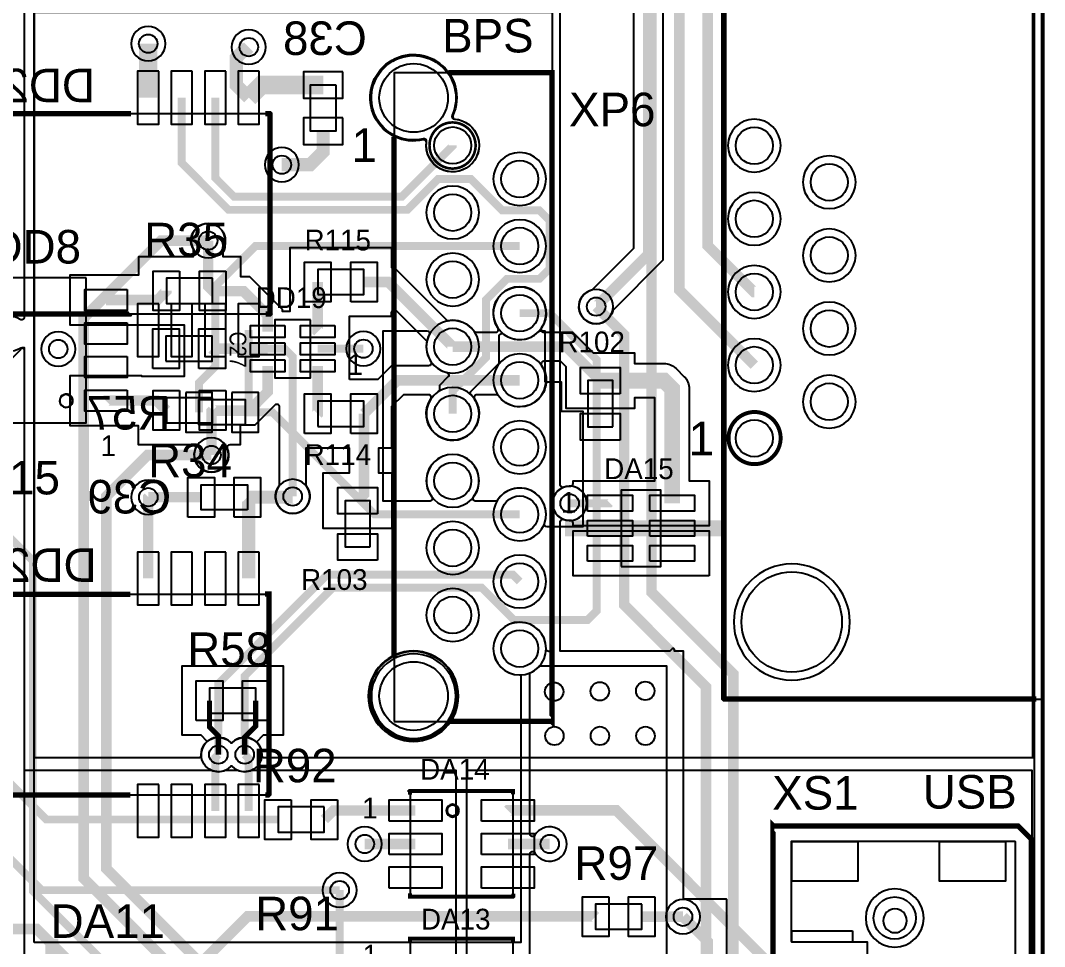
# Model space of a CAD drawing. Extents: x 0 to 112, y -6 to 118.
# Drawn here: x 73.48 to 112.28, y 58.42 to 93.48 of the extents above; entities that cross this region are included whole.
import ezdxf

# ---------------------------------------------------------------- set-up
doc = ezdxf.new("R2010")
doc.units = 0
for name, color, linetype in [('BOARD_GEOMETRY_OUTLINE', 1, 'CONTINUOUS'), ('ETCH_BOTTOM', 5, 'CONTINUOUS'), ('ETCH_GND', 3, 'CONTINUOUS'), ('ETCH_PWR', 4, 'CONTINUOUS'), ('ETCH_TOP', 2, 'CONTINUOUS'), ('MANUFACTURING_NO_PROBE_BOTTOM', 6, 'CONTINUOUS'), ('MANUFACTURING_NO_PROBE_TOP', 7, 'CONTINUOUS'), ('PACKAGE_GEOMETR_ASSEMBLY_BOTTO', 8, 'CONTINUOUS'), ('PACKAGE_GEOMETRY_ASSEMBLY_TOP', 9, 'CONTINUOUS'), ('PIN_BOTTOM', 17, 'CONTINUOUS'), ('PIN_GND', 15, 'CONTINUOUS'), ('PIN_PWR', 16, 'CONTINUOUS'), ('PIN_TOP', 14, 'CONTINUOUS'), ('REF_DES_SILKSCREEN_BOTTOM', 18, 'CONTINUOUS'), ('REF_DES_SILKSCREEN_TOP', 19, 'CONTINUOUS'), ('VIA_CLASS_BOTTOM', 29, 'CONTINUOUS'), ('VIA_CLASS_GND', 27, 'CONTINUOUS'), ('VIA_CLASS_PWR', 28, 'CONTINUOUS'), ('VIA_CLASS_TOP', 26, 'CONTINUOUS')]:
    doc.layers.add(name, color=color, linetype=linetype)

msp = doc.modelspace()

# ---------------------------------------------------------------- linework, layer by layer
at = {"layer": 'BOARD_GEOMETRY_OUTLINE', "const_width": 0.15}
msp.add_lwpolyline([(112.2, 118.2), (0, 118.2), (0, 0), (112.2, 0)], close=True, dxfattribs=at)
at = {"layer": 'BOARD_GEOMETRY_OUTLINE'}
msp.add_lwpolyline([(112.2, 118.2), (112.2, 0)], dxfattribs=at)
msp.add_lwpolyline([(106.6094, 59.8484, 1), (106.6094, 58.9484, 1)], format="xyb", close=True, dxfattribs=at)
at = {"layer": 'ETCH_BOTTOM'}
for points, const_width in [([(94.9058, 109.0787), (97.5993, 109.0787), (99.516, 107.162), (99.516, 84.9536), (101.2646, 83.205), (101.28, 83.205)], 0.4), ([(101.28, 80.435), (98.4415, 83.2735), (98.4415, 107.0293), (97.0421, 108.4287), (94.9058, 108.4287)], 0.4), ([(102.3031, 34.56), (105.5211, 37.778), (105.5211, 42.4931), (100.4814, 47.5328), (100.4814, 68.74), (97.3858, 71.8356), (97.3858, 96.745), (95.5864, 98.5444), (86.6327, 98.5444)], 0.4), ([(78.3162, 90.5616), (78.3162, 92.6061)], 0.7), ([(82.1262, 90.5616), (81.6562, 91.0316), (81.6562, 92.0688), (81.9625, 92.3751), (82.0262, 92.3751), (82.1262, 92.4751)], 0.5), ([(82.1262, 90.5616), (82.607, 91.0424), (84.9455, 91.0424)], 0.7), ([(79.5862, 90.5616), (79.5862, 88.0886), (81.3607, 86.3141), (88.1332, 86.3141), (89.3034, 87.4843), (90.5345, 87.4843), (91.7226, 86.2962), (93.134, 86.2962), (93.5269, 85.9033), (93.5269, 84.09), (93.1383, 83.7014), (91.9057, 83.7014), (91.1151, 82.9108), (91.1151, 80.7224), (89.852, 79.4593), (89.852, 78.5923)], 0.3), ([(80.8562, 90.5616), (80.8562, 87.5258), (81.5679, 86.8141), (87.926, 86.8141), (89.096, 87.9841), (89.096, 87.9843), (89.852, 88.7403), (89.852, 88.7523)], 0.3), ([(83.3787, 88.0226), (84.4517, 88.0226), (84.9455, 88.5164), (84.9455, 89.2924)], 0.5), ([(86.4796, 31.486), (86.4796, 35.0875), (88.5995, 37.2074), (88.5995, 37.2105), (89.0095, 37.6205), (89.0126, 37.6205), (90.2609, 38.8688), (90.2609, 44.5122), (83.1949, 51.5782), (83.1949, 53.6654), (77.8598, 59.0005), (77.8598, 59.0183), (75.8726, 61.0055), (75.8726, 82.2224), (78.8016, 85.1514), (80.5874, 85.1514)], 0.4), ([(80.8562, 81.7616), (80.8562, 83.4216), (82.3769, 84.9423), (92.392, 84.9423)], 0.3), ([(95.2856, 82.6512), (96.3496, 81.5872), (96.3496, 71.3537), (99.4469, 68.2564), (99.4469, 45.51), (94.4838, 40.5469), (94.4838, 36.63)], 0.4), ([(81.972, 65.6897), (81.972, 68.6672), (85.3091, 72.0043), (90.9541, 72.0043), (92.1691, 70.7893), (94.9643, 70.7893), (95.3034, 71.1284), (95.3034, 80.6431), (94.4695, 81.477), (94.4559, 81.477), (93.5306, 82.4023), (92.392, 82.4023)], 0.3), ([(80.8562, 81.7616), (80.8562, 80.3815), (80.2387, 79.764), (80.2387, 78.6523)], 0.3), ([(82.1262, 81.7616), (82.1262, 78.7898), (81.9887, 78.6523)], 0.3), ([(92.392, 74.7823), (86.8899, 74.7823), (83.0199, 78.6523), (81.9887, 78.6523)], 0.3), ([(80.6053, 53.8619), (80.6053, 53.862), (73.9438, 60.5235), (73.9438, 73.0316), (72.5387, 74.4367), (72.5387, 74.4368), (69.9134, 77.0621), (67.2446, 77.0621)], 0.3), ([(82.0972, 31.7402), (82.0972, 34.7192), (82.4972, 35.1192), (85.2238, 35.1192), (85.6017, 34.7413), (85.6017, 30.2811), (86.0238, 29.859), (87.7938, 29.859), (88.6599, 30.7251), (88.6599, 36.0088), (91.1181, 38.467), (91.1181, 44.9049), (84.0552, 51.9678), (84.0552, 54.0307), (82.2327, 55.8532), (82.2327, 55.8622), (76.7333, 61.3616), (76.7333, 75.4697), (78.2958, 77.0322), (80.7124, 77.0322)], 0.4), ([(83.7906, 75.4611), (83.7307, 75.4611), (83.7031, 75.4335), (82.073, 75.4335)], 0.5), ([(82.1256, 72.3579), (82.1256, 75.3809), (82.073, 75.4335)], 0.5), ([(78.3156, 72.3579), (78.3156, 75.429), (78.3201, 75.4335)], 0.4), ([(80.323, 75.4335), (78.3201, 75.4335)], 0.4), ([(80.9739, 65.6897), (80.9739, 68.3767), (81.5718, 68.9746), (81.5722, 68.9746), (85.1019, 72.5043), (92.13, 72.5043), (92.392, 72.2423)], 0.3), ([(80.8556, 63.5579), (80.8556, 65.5714), (80.9739, 65.6897)], 0.3), ([(82.1256, 63.5579), (82.1256, 65.5361), (81.972, 65.6897)], 0.3), ([(85.5702, 60.5557), (85.5702, 52.3051)], 0.3), ([(73.1119, 49.6226), (73.3161, 49.8268), (73.3217, 49.8268), (75.2542, 51.7593), (75.2542, 57.9196), (74.0853, 59.0885), (65.7116, 59.0885)], 0.4)]:
    msp.add_lwpolyline(points, dxfattribs=dict(at, const_width=const_width))
for points in [[(93.4287, 74.3088, -0.519323), (93.3333, 74.4445, 0.901432), (91.5403, 75.3065), (91.5255, 75.2824), (90.7274, 75.2824, -0.621108), (90.6469, 75.4453, 2.021836), (89.0571, 75.4453, -0.621108), (88.9766, 75.2824), (87.2204, 75.2824), (87.2204, 79.0418), (87.2136, 79.0486), (87.2136, 81.7379), (88.8727, 81.7379, -0.561448), (88.9628, 81.5901, 0.488296), (89.6247, 80.1584, -0.58843), (89.6734, 79.9879), (89.3519, 79.6664), (89.3519, 79.4588), (89.3278, 79.444, 2.903896), (90.5517, 79.3069, -0.417076), (90.551, 79.451), (91.6152, 80.5153), (91.6152, 81.5322, -0.623841), (91.7788, 81.6123, 0.388546), (93.1248, 81.7217), (93.1398, 81.7379), (93.3492, 81.7379), (93.3492, 79.8106), (93.3526, 79.8072), (93.9593, 79.8072), (93.9593, 78.6949), (94.7775, 78.6949), (94.7775, 74.3088)], [(92.392, 78.3224, 1), (92.392, 76.3222, 1)]]:
    msp.add_lwpolyline(points, format="xyb", close=True, dxfattribs=at)
at = {"layer": 'ETCH_GND'}
for points in [[(0.1868, 0.2057), (0.1868, 117.9754), (73.6195, 117.9754), (73.6195, 82.2524, -0.595218), (73.4628, 82.1674, 0.681138), (72.4772, 81.4656), (72.4841, 81.4377), (68.0672, 77.0208, -0.653648), (67.8942, 77.0884, 2.282476), (67.2183, 76.4125, -0.653648), (67.2859, 76.2395), (46.4194, 55.373)], [(46.8336, 54.3728), (73.4617, 81.0009, 0.051372), (73.5264, 81.0804), (73.5414, 81.1033), (73.6195, 81.1033), (73.6195, 65.1043), (80.6909, 65.1043), (80.7011, 65.0996, 0.219963), (81.2467, 65.0996), (81.2569, 65.1043), (81.689, 65.1043), (81.6992, 65.0996, 0.219963), (82.2448, 65.0996), (82.255, 65.1043), (89.9691, 65.1043), (89.9691, 48.1353)]]:
    msp.add_lwpolyline(points, format="xyb", dxfattribs=at)
for points in [[(81.5089, 66.146), (81.4729, 66.131), (81.437, 66.146), (81.43, 66.1529, 0.677668), (80.3242, 65.6677, -0.423775), (80.2228, 65.5629), (74.3418, 65.5629), (74.2695, 65.563), (73.9937, 65.563), (73.9937, 117.973), (111.8259, 117.973), (111.8259, 65.563), (87.1192, 65.563), (87.1192, 65.5629), (82.7231, 65.5629, -0.423775), (82.6217, 65.6677, 0.677668), (81.5159, 66.1529)], [(82.1262, 93.1252, 1), (82.1262, 91.825, 1)], [(89.9446, 89.7481, -2.428004), (88.857, 88.8529, 0.513748), (88.7333, 88.9619, -4.253022), (89.8614, 89.8904, 0.513489), (89.9446, 89.7481)], [(92.392, 88.4824, 1), (92.392, 86.4822, 1)], [(104.12, 88.3601, 1), (104.12, 86.3599, 1)], [(89.852, 87.2124, 1), (89.852, 85.2122, 1)], [(101.28, 86.9751, 1), (101.28, 84.9749, 1)], [(80.5874, 85.8015, 1), (80.5874, 84.5013, 1)], [(92.392, 85.9424, 1), (92.392, 83.9422, 1)], [(104.12, 85.5901, 1), (104.12, 83.5899, 1)], [(89.852, 84.6724, 1), (89.852, 82.6722, 1)], [(101.28, 84.2051, 1), (101.28, 82.2049, 1)], [(92.392, 83.4024, 1), (92.392, 81.4022, 1)], [(95.2856, 83.3013, 1), (95.2856, 82.0011, 1)], [(104.12, 82.8201, 1), (104.12, 80.8199, 1)], [(89.852, 82.1324, 1), (89.852, 80.1322, 1)], [(101.28, 81.4351, 1), (101.28, 79.4349, 1)], [(92.392, 80.8624, 1), (92.392, 78.8622, 1)], [(104.12, 80.0501, 1), (104.12, 78.0499, 1)], [(89.852, 79.5924, 1), (89.852, 77.5922, 1)], [(101.28, 78.6651, 1), (101.28, 76.6649, 1)], [(92.392, 78.3224, 1), (92.392, 76.3222, 1)], [(80.7124, 77.6823, 1), (80.7124, 76.3821, 1)], [(83.7906, 76.1112, 1), (83.7906, 74.811, 1)], [(92.392, 75.7824, 1), (92.392, 73.7822, 1)], [(94.2834, 75.853, 1), (94.2834, 74.5528, 1)], [(89.852, 74.5124, 1), (89.852, 72.5122, 1)], [(92.392, 73.2424, 1), (92.392, 71.2422, 1)], [(102.7, 72.9101, 1), (102.7, 68.5099, 1)], [(89.852, 71.9724, 1), (89.852, 69.9722, 1)], [(92.392, 70.7024, 1), (92.392, 68.7022, 1)], [(88.3647, 69.5887, 1), (88.3647, 66.2575, 1)], [(85.5702, 61.2058, 1), (85.5702, 59.9056, 1)], [(98.577, 60.1983, 1), (98.577, 58.8981, 1)]]:
    msp.add_lwpolyline(points, format="xyb", close=True, dxfattribs=at)
msp.add_lwpolyline([(90.3868, 48.1365), (90.3868, 65.1043), (111.7972, 65.1043), (111.7972, 48.1365)], close=True, dxfattribs=at)
at = {"layer": 'ETCH_PWR'}
for points in [[(0.1869, 21.8435), (0.1869, 117.9762), (41.9201, 117.9762), (41.9201, 117.9758), (73.6199, 117.9758), (73.6199, 105.6335, -0.738455), (73.4347, 105.5765, 3.245531), (73.4347, 104.8447, -0.738455), (73.6199, 104.7877), (73.6199, 82.2521, -0.595681), (73.4631, 82.1672, 1.845552), (73.4631, 81.078, -0.595681), (73.6199, 80.9931), (73.6199, 57.0036, -0.494234)], [(100.2402, 51.6301), (100.2402, 60.2068), (100.2319, 60.2102), (98.5933, 60.2102), (98.5933, 69.6022), (98.258, 69.6022), (98.258, 69.6546, 0.668179), (98.1713, 69.6905), (98.083, 69.6022), (93.9202, 69.6022), (93.9202, 74.4985, -0.522699), (94.0569, 74.5935, 1.438515), (94.0569, 75.8123, -0.522699), (93.9202, 75.9073), (93.9202, 93.9167), (93.9162, 93.9207), (93.9162, 94.2037), (93.9099, 94.2063), (92.8086, 94.2063), (92.8083, 94.206), (73.9913, 94.206), (73.9913, 117.9718), (111.8807, 117.9718), (111.8807, 13.6405)]]:
    msp.add_lwpolyline(points, format="xyb", dxfattribs=at)
for points in [[(73.9941, 58.5701), (73.9941, 93.8007), (93.6201, 93.8007), (93.6201, 69.593), (93.4935, 69.593, -0.416237), (93.3921, 69.6951, 2.41319), (92.3842, 68.7022), (92.4345, 68.7018), (92.4345, 58.5701)], [(78.3162, 93.2562, 1), (78.3162, 91.956, 1)], [(89.917, 89.7503, -2.545883), (88.8615, 88.8906, 0.527356), (88.7378, 89.0033, -4.346093), (89.8316, 89.8942, 0.527051), (89.917, 89.7503)], [(101.28, 89.7451, 1), (101.28, 87.7449, 1)], [(83.3787, 88.6727, 1), (83.3787, 87.3725, 1)], [(92.392, 88.4824, 1), (92.392, 86.4822, 1)], [(104.12, 88.3601, 1), (104.12, 86.3599, 1)], [(101.28, 86.9751, 1), (101.28, 84.9749, 1)], [(80.5874, 85.8015, 1), (80.5874, 84.5013, 1)], [(92.392, 85.9424, 1), (92.392, 83.9422, 1)], [(104.12, 85.5901, 1), (104.12, 83.5899, 1)], [(89.852, 84.6724, 1), (89.852, 82.6722, 1)], [(101.28, 84.2051, 1), (101.28, 82.2049, 1)], [(92.392, 83.4024, 1), (92.392, 81.4022, 1)], [(95.2856, 83.3013, 1), (95.2856, 82.0011, 1)], [(104.12, 82.8201, 1), (104.12, 80.8199, 1)], [(89.852, 82.1324, 1), (89.852, 80.1322, 1)], [(74.9082, 81.6939, 1), (74.9082, 80.3937, 1)], [(86.47, 81.7058, 1), (86.47, 80.4056, 1)], [(101.28, 81.4351, 1), (101.28, 79.4349, 1)], [(92.392, 80.8624, 1), (92.392, 78.8622, 1)], [(104.12, 80.0501, 1), (104.12, 78.0499, 1)], [(89.852, 79.5924, 1), (89.852, 77.5922, 1)], [(101.28, 78.6651, 1), (101.28, 76.6649, 1)], [(92.392, 78.3224, 1), (92.392, 76.3222, 1)], [(80.7124, 77.6823, 1), (80.7124, 76.3821, 1)], [(89.852, 77.0524, 1), (89.852, 75.0522, 1)], [(78.3201, 76.0836, 1), (78.3201, 74.7834, 1)], [(92.392, 75.7824, 1), (92.392, 73.7822, 1)], [(89.852, 74.5124, 1), (89.852, 72.5122, 1)], [(92.392, 73.2424, 1), (92.392, 71.2422, 1)], [(102.7, 72.9101, 1), (102.7, 68.5099, 1)], [(89.852, 71.9724, 1), (89.852, 69.9722, 1)], [(88.3634, 69.6113, 1), (88.3634, 66.1895, 1)], [(92.9688, 61.9731, 3.675248), (92.9688, 62.6319, -0.764144), (92.78, 62.6833), (92.78, 68.78), (92.8095, 68.7935, 0.100698), (93.1314, 69.0289), (93.1465, 69.0455), (97.527, 69.0455), (97.5282, 69.0444), (97.9579, 69.0444), (97.9579, 43.9519), (92.78, 43.9519), (92.78, 61.9217, -0.764144), (92.9688, 61.9731)], [(81.4368, 65.2333, -2.438562), (81.4368, 66.1461, 0.418711), (81.5091, 66.1461, -2.438562), (81.5091, 65.2333, 0.418711), (81.4368, 65.2333)], [(86.5209, 62.9526, 1), (86.5209, 61.6524, 1)], [(85.5702, 61.2058, 1), (85.5702, 59.9056, 1)], [(106.5993, 60.5999, 1), (106.5993, 58.3997, 1)]]:
    msp.add_lwpolyline(points, format="xyb", close=True, dxfattribs=at)
for points, const_width in [([(98.577, 59.5482), (99.5202, 58.605), (99.5202, 53.2324), (98.576, 52.2882)], 0.4), ([(74.6668, 58.7208), (74.6668, 35.1484), (74.156, 34.6376), (64.9178, 34.6376), (64.7373, 34.4571), (64.7373, 28.6088), (65.1533, 28.1928), (75.3024, 28.1928)], 0.5)]:
    msp.add_lwpolyline(points, dxfattribs=dict(at, const_width=const_width))
at = {"layer": 'ETCH_TOP'}
for points in [[(74.0021, 65.5691), (74.0021, 117.9859), (111.8711, 117.9859), (111.8711, 65.5691), (82.7233, 65.5691, -0.421742), (82.6219, 65.6731, 0.193677), (82.4522, 66.1279), (82.4196, 66.1637), (82.6862, 66.4303), (83.4387, 66.4303), (83.4387, 69.0305), (79.5885, 69.0305), (79.5885, 66.4303), (80.3058, 66.4303), (80.5238, 66.2123), (80.5238, 66.1593), (80.5093, 66.1445, 0.202793), (80.324, 65.6731, -0.421742), (80.2226, 65.5691)], [(95.9163, 82.4936, -1.766921), (95.1283, 83.282), (95.1419, 83.2854), (96.718, 84.8615), (96.718, 96.6572), (95.3972, 97.978), (83.6014, 97.978), (83.2245, 97.6011), (83.2408, 97.5685, -1.689719), (82.1019, 97.6127), (82.1091, 97.6247), (82.1091, 97.8138, -0.198912), (82.2702, 98.2028), (83.1456, 99.0782), (95.853, 99.0782), (97.8182, 97.113), (97.8182, 84.4057), (95.9197, 82.5073)], [(82.1262, 93.1252, 1), (82.1262, 91.825, 1)], [(89.916, 89.7503, -2.532339), (88.8604, 88.8824, 0.524512), (88.7367, 88.9943, -4.2884), (89.8301, 89.8933, 0.524267), (89.916, 89.7503)], [(92.392, 88.4824, 1), (92.392, 86.4822, 1)], [(104.12, 88.3601, 1), (104.12, 86.3599, 1)], [(89.852, 87.2124, 1), (89.852, 85.2122, 1)], [(101.28, 86.9751, 1), (101.28, 84.9749, 1)], [(87.5492, 74.2522), (84.949, 74.2522), (84.949, 76.3524), (85.9391, 76.3524), (85.9391, 77.2917), (84.2907, 77.2917), (84.2907, 75.8768), (84.3016, 75.863, -2.05873), (83.2796, 75.863), (83.2905, 75.8768), (83.2905, 78.8482, 0.668179), (83.1174, 78.9199), (82.3591, 78.1616), (81.8048, 78.1616), (81.8048, 77.4189), (81.4076, 77.4189, 0.533477), (81.3138, 77.279, -1.491305), (80.111, 77.279, 0.533477), (80.0172, 77.4189), (77.9546, 77.4189), (77.9546, 78.1404), (75.3639, 78.1404), (75.3639, 80.0406), (78.0641, 80.0406), (78.0641, 80.0191), (79.6884, 80.0191), (79.6884, 81.9484), (77.9575, 81.9484), (77.9575, 81.9504), (75.3639, 81.9504), (75.3639, 83.8506), (77.9575, 83.8506), (77.9575, 84.5486), (80.0373, 84.5486), (80.0373, 84.8047), (80.0301, 84.8168, -1.766788), (81.1447, 84.8168), (81.1375, 84.8047), (81.1375, 84.5486), (81.8077, 84.5486), (81.8077, 83.787), (82.152, 83.787), (83.3907, 82.5483), (83.3907, 82.4808), (83.6891, 82.4808), (83.6891, 84.8856), (87.5393, 84.8856), (87.5393, 84.1356), (87.6313, 84.1356), (89.6539, 82.1129), (89.6799, 82.1175, -0.291646), (90.6725, 81.7041), (90.6876, 81.6824), (91.4805, 81.6824, 0.60172), (91.5644, 81.8407, -1.887093), (93.2196, 81.8407, 0.60172), (93.3035, 81.6824), (94.3894, 81.6824), (95.1733, 80.8985), (96.7455, 80.8985), (96.7455, 80.4985), (97.8547, 80.4985, -0.198912), (98.3144, 80.3081), (98.6254, 79.9971, -0.198912), (98.8158, 79.5374), (98.8158, 76.056), (99.5658, 76.056), (99.5658, 74.3558), (94.4156, 74.3558), (94.4156, 74.452, 0.426403), (94.31, 74.5533, -1.041786), (94.31, 75.8525, 0.426403), (94.4156, 75.9538), (94.4156, 76.056), (97.5156, 76.056), (97.5156, 79.1983), (96.7455, 79.1983), (96.7455, 78.7983), (94.1453, 78.7983), (94.1453, 80.3705), (93.9336, 80.5822), (93.3035, 80.5822, 0.60172), (93.2196, 80.4239, -0.999848), (91.5717, 79.2902), (91.5566, 79.3122), (90.7635, 79.3122, 0.60172), (90.6796, 79.1539, -1.887093), (89.0244, 79.1539, 0.60172), (88.9405, 79.3122), (87.9876, 79.3122), (87.5393, 78.8639), (87.5393, 77.2917), (87.0393, 77.2917), (87.0393, 76.3524), (87.5492, 76.3524)], [(92.392, 85.9424, 1), (92.392, 83.9422, 1)], [(104.12, 85.5901, 1), (104.12, 83.5899, 1)], [(89.852, 84.6724, 1), (89.852, 82.6722, 1)], [(101.28, 84.2051, 1), (101.28, 82.2049, 1)], [(104.12, 82.8201, 1), (104.12, 80.8199, 1)], [(85.9407, 79.8919), (85.9407, 82.2854), (87.5393, 82.2854), (87.5393, 82.4268, -0.668179), (87.7124, 82.4985), (88.8729, 81.338), (88.8682, 81.3119, 0.196674), (89.0244, 80.5707, -0.60172), (88.9405, 80.4124), (87.5318, 80.4124), (87.0113, 79.8919)], [(85.9407, 79.8919), (85.9407, 82.2854), (87.5393, 82.2854), (87.5393, 82.4268, -0.668179), (87.7124, 82.4985), (88.8729, 81.338), (88.8682, 81.3119, 0.196674), (89.0244, 80.5707, -0.60172), (88.9405, 80.4124), (87.5318, 80.4124), (87.0113, 79.8919)], [(85.9407, 79.8919), (85.9407, 82.2854), (87.5393, 82.2854), (87.5393, 82.4268, -0.668179), (87.7124, 82.4985), (88.8729, 81.338), (88.8682, 81.3119, 0.196674), (89.0244, 80.5707, -0.60172), (88.9405, 80.4124), (87.5318, 80.4124), (87.0113, 79.8919)], [(85.9407, 79.8919), (85.9407, 82.2854), (87.5393, 82.2854), (87.5393, 82.4268, -0.668179), (87.7124, 82.4985), (88.8729, 81.338), (88.8682, 81.3119, 0.196674), (89.0244, 80.5707, -0.60172), (88.9405, 80.4124), (87.5318, 80.4124), (87.0113, 79.8919)], [(85.9407, 79.8919), (85.9407, 82.2854), (87.5393, 82.2854), (87.5393, 82.4268, -0.668179), (87.7124, 82.4985), (88.8729, 81.338), (88.8682, 81.3119, 0.196674), (89.0244, 80.5707, -0.60172), (88.9405, 80.4124), (87.5318, 80.4124), (87.0113, 79.8919)], [(85.9407, 79.8919), (85.9407, 82.2854), (87.5393, 82.2854), (87.5393, 82.4268, -0.668179), (87.7124, 82.4985), (88.8729, 81.338), (88.8682, 81.3119, 0.196674), (89.0244, 80.5707, -0.60172), (88.9405, 80.4124), (87.5318, 80.4124), (87.0113, 79.8919)], [(85.9407, 79.8919), (85.9407, 82.2854), (87.5393, 82.2854), (87.5393, 82.4268, -0.668179), (87.7124, 82.4985), (88.8729, 81.338), (88.8682, 81.3119, 0.196674), (89.0244, 80.5707, -0.60172), (88.9405, 80.4124), (87.5318, 80.4124), (87.0113, 79.8919)], [(85.9407, 79.8919), (85.9407, 82.2854), (87.5393, 82.2854), (87.5393, 82.4268, -0.668179), (87.7124, 82.4985), (88.8729, 81.338), (88.8682, 81.3119, 0.196674), (89.0244, 80.5707, -0.60172), (88.9405, 80.4124), (87.5318, 80.4124), (87.0113, 79.8919)], [(101.28, 81.4351, 1), (101.28, 79.4349, 1)], [(104.12, 80.0501, 1), (104.12, 78.0499, 1)], [(101.28, 78.6651, 1), (101.28, 76.6649, 1)], [(92.392, 78.3224, 1), (92.392, 76.3222, 1)], [(92.392, 75.7824, 1), (92.392, 73.7822, 1)], [(89.852, 74.5124, 1), (89.852, 72.5122, 1)], [(92.392, 73.2424, 1), (92.392, 71.2422, 1)], [(102.7, 72.9101, 1), (102.7, 68.5099, 1)], [(89.852, 71.9724, 1), (89.852, 69.9722, 1)], [(92.392, 70.7024, 1), (92.392, 68.7022, 1)], [(88.372, 69.5024, 1), (88.372, 66.3022, 1)]]:
    msp.add_lwpolyline(points, format="xyb", close=True, dxfattribs=at)
for points, const_width in [([(95.2856, 82.6512), (95.2857, 82.6512), (97.2681, 84.6336), (97.2681, 96.8851), (95.6251, 98.5281), (83.3735, 98.5281), (82.6592, 97.8138), (82.6592, 97.278)], 0.4), ([(80.5874, 85.1514), (80.5874, 83.4187), (80.7576, 83.2485)], 0.4), ([(76.714, 82.9005), (78.6669, 82.9005), (79.0076, 83.2412), (79.0076, 83.2485)], 0.4), ([(80.7576, 83.2485), (80.7692, 83.2369), (81.9241, 83.2369), (82.8406, 82.3204), (82.8406, 81.7057)], 0.4), ([(84.7392, 83.5855), (84.7392, 81.7071), (84.7406, 81.7057)], 0.4), ([(89.852, 81.1323), (89.852, 81.1369), (87.4034, 83.5855), (86.4892, 83.5855)], 0.4), ([(82.8406, 81.0557), (80.7396, 81.0557), (80.7385, 81.0568)], 0.4), ([(83.7906, 75.4611), (83.7906, 80.755), (83.4899, 81.0557), (82.8406, 81.0557)], 0.3), ([(84.7406, 81.0557), (86.47, 81.0557)], 0.3), ([(89.852, 81.1323), (94.1615, 81.1323), (95.4454, 79.8484)], 0.4), ([(80.7547, 78.719), (80.762, 78.7117), (82.1312, 78.7117), (82.8406, 79.4211), (82.8406, 80.4057)], 0.4), ([(84.7406, 80.4057), (84.7406, 78.5932), (84.7392, 78.5918)], 0.4), ([(92.392, 79.8623), (87.7597, 79.8623), (86.4892, 78.5918)], 0.4), ([(98.1657, 75.2059), (98.1657, 79.5374), (97.8547, 79.8484), (95.4454, 79.8484)], 0.6), ([(76.714, 79.0905), (76.7197, 79.0962), (78.6275, 79.0962), (79.0047, 78.719)], 0.4), ([(80.7124, 77.0322), (80.7124, 78.6767), (80.7547, 78.719)], 0.4), ([(86.4892, 78.5918), (86.4892, 75.5424), (86.2491, 75.3023)], 0.4), ([(94.2834, 75.2029), (95.8127, 75.2029), (95.8157, 75.2059)], 0.3), ([(94.111, 74.2559), (95.8157, 74.2559)], 0.6), ([(98.1657, 74.2559), (95.8157, 74.2559)], 0.6), ([(100.1057, 74.2559), (98.1657, 74.2559)], 0.6), ([(65.0915, 73.4593), (66.4334, 73.4593), (72.5605, 67.3322), (72.5605, 65.1231), (74.4538, 63.2298), (83.2385, 63.2298)], 0.3), ([(85.5702, 60.5557), (74.2756, 60.5557), (63.6181, 71.2132), (57.9366, 71.2132)], 0.3), ([(80.6386, 67.7304), (80.6386, 66.734), (80.9739, 66.3987), (80.9739, 65.6897)], 0.2), ([(82.3886, 67.7304), (82.3886, 66.7692), (81.972, 66.3526), (81.972, 65.6897)], 0.2), ([(88.4423, 63.5725), (85.3312, 63.5725), (84.9885, 63.2298)], 0.4), ([(103.8493, 57.1998), (102.427, 57.1998), (96.0448, 63.582), (91.9518, 63.582), (91.9423, 63.5725)], 0.4), ([(88.4423, 62.3025), (86.5209, 62.3025)], 0.4), ([(91.9423, 62.3025), (93.5293, 62.3025)], 0.4), ([(95.2649, 59.5482), (95.2524, 59.5607), (82.076, 59.5607), (80.0638, 57.5485), (78.6238, 57.5485)], 0.4), ([(97.0149, 59.5482), (98.577, 59.5482)], 0.4)]:
    msp.add_lwpolyline(points, dxfattribs=dict(at, const_width=const_width))
for points in [[(99.5658, 72.4558), (94.4156, 72.4558), (94.4156, 74.156), (99.5658, 74.156)], [(105.5678, 53.5114), (105.5715, 53.5151), (105.5715, 58.5836), (102.7175, 58.5836), (102.6879, 58.6132), (102.6879, 62.4136), (111.1464, 62.4136), (111.1464, 62.3988), (111.1612, 62.3988), (111.1612, 52.0105), (102.6879, 52.0105), (102.6879, 53.5114)]]:
    msp.add_lwpolyline(points, close=True, dxfattribs=at)
at = {"layer": 'MANUFACTURING_NO_PROBE_BOTTOM', "const_width": 0.2}
for points in [[(70.0878, 89.9586), (77.6627, 89.9586)], [(82.7542, 89.9586), (82.915, 89.9586), (82.9328, 89.9408), (82.9328, 82.3838), (82.9149, 82.3659), (82.772, 82.3659)], [(70.0699, 82.3659), (77.6268, 82.3659), (77.6447, 82.3838)], [(70.0699, 71.7541), (77.6447, 71.7541)], [(82.7363, 71.7719), (82.8971, 71.7719), (82.8971, 64.197), (82.8615, 64.1614), (82.7542, 64.1614)], [(70.0342, 64.1613), (77.6448, 64.1613)]]:
    msp.add_lwpolyline(points, dxfattribs=at)
at = {"layer": 'MANUFACTURING_NO_PROBE_TOP'}
for points, const_width in [([(111.959, 98.6448), (100.1574, 98.6448), (100.1215, 98.6089), (100.1215, 67.8067), (100.1394, 67.7888), (111.9589, 67.7888)], 0.2), ([(89.668, 66.9483), (93.5984, 66.9483), (93.6162, 66.9305), (93.6162, 91.5129), (89.6859, 91.5129)], 0.2), ([(87.6314, 89.0832), (87.6314, 69.378)], 0.2), ([(88.2299, 64.1702), (88.2299, 64.2953), (88.221, 64.3042), (88.2299, 64.3131), (92.1424, 64.3131), (92.1424, 64.1881)], 0.15), ([(88.2299, 60.4364), (88.2299, 60.3113), (92.1424, 60.3113), (92.1513, 60.3202), (92.1513, 60.4275)], 0.15), ([(88.2388, 58.5963), (88.2388, 58.7214), (92.1423, 58.7214), (92.1423, 58.6053)], 0.15)]:
    msp.add_lwpolyline(points, dxfattribs=dict(at, const_width=const_width))
for points, const_width in [([(90.7199, 88.7505, 1), (88.9735, 88.7505, 1)], 0.1), ([(102.2769, 77.6729, 1), (100.3031, 77.6729, 1)], 0.15)]:
    msp.add_lwpolyline(points, format="xyb", close=True, dxfattribs=dict(at, const_width=const_width))
for points in [[(75.4434, 79.0763, 1), (74.9562, 79.0763, 1)], [(90.0937, 63.5664, 1), (89.6065, 63.5664, 1)]]:
    msp.add_lwpolyline(points, format="xyb", close=True, dxfattribs=at)
at = {"layer": 'MANUFACTURING_NO_PROBE_TOP', "const_width": 0.2}
msp.add_lwpolyline([(101.9839, 63.0022), (101.9839, 51.6652), (102.0197, 51.6294), (111.4224, 51.6294), (111.7806, 51.9876), (111.7806, 62.4828), (111.2791, 62.9843), (102.0018, 62.9843)], close=True, dxfattribs=at)
at = {"layer": 'PACKAGE_GEOMETR_ASSEMBLY_BOTTO'}
for points in [[(85.4205, 91.0424), (85.4205, 89.2924), (84.4705, 89.2924), (84.4705, 91.0424)], [(82.9212, 89.9616), (82.9212, 82.3616), (64.8212, 82.3616), (64.8212, 89.9616)], [(80.2387, 79.1273), (81.9887, 79.1273), (81.9887, 78.1773), (80.2387, 78.1773)], [(82.073, 74.9585), (80.323, 74.9585), (80.323, 75.9085), (82.073, 75.9085)], [(82.9206, 71.7579), (82.9206, 64.1579), (64.8206, 64.1579), (64.8206, 71.7579)]]:
    msp.add_lwpolyline(points, close=True, dxfattribs=at)
at = {"layer": 'PACKAGE_GEOMETRY_ASSEMBLY_TOP'}
for points in [[(100.182, 67.785), (112.182, 67.785), (112.182, 98.625), (100.182, 98.625)], [(87.6394, 66.9451), (93.6194, 66.9451), (93.6194, 91.5051), (87.6394, 91.5051)], [(84.7392, 83.1105), (86.4892, 83.1105), (86.4892, 84.0605), (84.7392, 84.0605)], [(75.964, 83.7455), (71.864, 83.7455), (71.864, 78.2455), (75.964, 78.2455)], [(80.7576, 83.7235), (79.0076, 83.7235), (79.0076, 82.7735), (80.7576, 82.7735)], [(84.4656, 82.1557), (83.1156, 82.1557), (83.1156, 79.9557), (84.4656, 79.9557)], [(78.9885, 80.5818), (80.7385, 80.5818), (80.7385, 81.5318), (78.9885, 81.5318)], [(95.9204, 78.0984), (95.9204, 79.8484), (94.9704, 79.8484), (94.9704, 78.0984)], [(80.7547, 79.194), (79.0047, 79.194), (79.0047, 78.244), (80.7547, 78.244)], [(84.7392, 78.1168), (86.4892, 78.1168), (86.4892, 79.0668), (84.7392, 79.0668)], [(96.2407, 72.8059), (97.7407, 72.8059), (97.7407, 75.7059), (96.2407, 75.7059)], [(86.7241, 73.5523), (86.7241, 75.3023), (85.7741, 75.3023), (85.7741, 73.5523)], [(80.6386, 67.2554), (82.3886, 67.2554), (82.3886, 68.2054), (80.6386, 68.2054)], [(88.2423, 60.3025), (92.1423, 60.3025), (92.1423, 64.3025), (88.2423, 64.3025)], [(84.9885, 63.7048), (83.2385, 63.7048), (83.2385, 62.7548), (84.9885, 62.7548)], [(111.7993, 51.9498), (111.7993, 62.4998), (111.2993, 62.9998), (101.9993, 62.9998), (101.9993, 51.6498), (111.4993, 51.6498)], [(97.0149, 60.0232), (95.2649, 60.0232), (95.2649, 59.0732), (97.0149, 59.0732)], [(88.2407, 54.7294), (92.1407, 54.7294), (92.1407, 58.7294), (88.2407, 58.7294)]]:
    msp.add_lwpolyline(points, close=True, dxfattribs=at)
for points in [[(75.214, 78.8405, 0.414214), (75.464, 79.0905, 0.414214), (75.214, 79.3405, 0.414214), (74.964, 79.0905, 0.414214), (75.214, 78.8405)], [(89.8423, 63.7725, 0.414214), (89.6423, 63.5725, 0.414214), (89.8423, 63.3725, 0.414214), (90.0423, 63.5725, 0.414214), (89.8423, 63.7725)]]:
    msp.add_lwpolyline(points, format="xyb", close=True, dxfattribs=at)
at = {"layer": 'PIN_BOTTOM'}
for points in [[(78.7162, 91.5616), (77.9162, 91.5616), (77.9162, 89.5616), (78.7162, 89.5616)], [(79.9862, 91.5616), (79.1862, 91.5616), (79.1862, 89.5616), (79.9862, 89.5616)], [(81.2562, 91.5616), (80.4562, 91.5616), (80.4562, 89.5616), (81.2562, 89.5616)], [(82.5262, 91.5616), (81.7262, 91.5616), (81.7262, 89.5616), (82.5262, 89.5616)], [(85.6955, 91.5424), (84.1955, 91.5424), (84.1955, 90.5424), (85.6955, 90.5424)], [(85.6955, 89.7924), (84.1955, 89.7924), (84.1955, 88.7924), (85.6955, 88.7924)], [(78.7162, 82.7616), (77.9162, 82.7616), (77.9162, 80.7616), (78.7162, 80.7616)], [(79.9862, 82.7616), (79.1862, 82.7616), (79.1862, 80.7616), (79.9862, 80.7616)], [(81.2562, 82.7616), (80.4562, 82.7616), (80.4562, 80.7616), (81.2562, 80.7616)], [(82.5262, 82.7616), (81.7262, 82.7616), (81.7262, 80.7616), (82.5262, 80.7616)], [(79.7387, 79.4023), (79.7387, 77.9023), (80.7387, 77.9023), (80.7387, 79.4023)], [(81.4887, 79.4023), (81.4887, 77.9023), (82.4887, 77.9023), (82.4887, 79.4023)], [(79.823, 74.6835), (79.823, 76.1835), (80.823, 76.1835), (80.823, 74.6835)], [(81.573, 74.6835), (81.573, 76.1835), (82.573, 76.1835), (82.573, 74.6835)], [(78.7156, 73.3579), (77.9156, 73.3579), (77.9156, 71.3579), (78.7156, 71.3579)], [(79.9856, 73.3579), (79.1856, 73.3579), (79.1856, 71.3579), (79.9856, 71.3579)], [(81.2556, 73.3579), (80.4556, 73.3579), (80.4556, 71.3579), (81.2556, 71.3579)], [(82.5256, 73.3579), (81.7256, 73.3579), (81.7256, 71.3579), (82.5256, 71.3579)], [(78.7156, 64.5579), (77.9156, 64.5579), (77.9156, 62.5579), (78.7156, 62.5579)], [(79.9856, 64.5579), (79.1856, 64.5579), (79.1856, 62.5579), (79.9856, 62.5579)], [(81.2556, 64.5579), (80.4556, 64.5579), (80.4556, 62.5579), (81.2556, 62.5579)], [(82.5256, 64.5579), (81.7256, 64.5579), (81.7256, 62.5579), (82.5256, 62.5579)]]:
    msp.add_lwpolyline(points, close=True, dxfattribs=at)
for centre, radius in [((88.372, 90.5523), 1.3), ((89.852, 88.7523), 0.7), ((101.28, 88.745), 0.7), ((92.392, 87.4823), 0.7), ((104.12, 87.36), 0.7), ((89.852, 86.2123), 0.7), ((101.28, 85.975), 0.7), ((92.392, 84.9423), 0.7), ((104.12, 84.59), 0.7), ((89.852, 83.6723), 0.7), ((101.28, 83.205), 0.7), ((92.392, 82.4023), 0.7), ((104.12, 81.82), 0.7), ((89.852, 81.1323), 0.7), ((101.28, 80.435), 0.7), ((92.392, 79.8623), 0.7), ((104.12, 79.05), 0.7), ((89.852, 78.5923), 0.7), ((92.392, 77.3223), 0.7), ((101.28, 77.665), 0.7), ((89.852, 76.0523), 0.7), ((92.392, 74.7823), 0.7), ((89.852, 73.5123), 0.7), ((92.392, 72.2423), 0.7), ((102.7, 70.71), 1.9), ((89.852, 70.9723), 0.7), ((92.392, 69.7023), 0.7), ((88.372, 67.9023), 1.3), ((106.5993, 59.4998), 0.8)]:
    msp.add_circle(centre, radius, dxfattribs=at)
at = {"layer": 'PIN_GND'}
for centre, radius in [((89.852, 88.7523), 0.7), ((101.28, 88.745), 0.7), ((92.392, 87.4823), 0.7), ((104.12, 87.36), 0.7), ((89.852, 86.2123), 0.7), ((101.28, 85.975), 0.7), ((92.392, 84.9423), 0.7), ((104.12, 84.59), 0.7), ((89.852, 83.6723), 0.7), ((101.28, 83.205), 0.7), ((92.392, 82.4023), 0.7), ((104.12, 81.82), 0.7), ((89.852, 81.1323), 0.7), ((101.28, 80.435), 0.7), ((92.392, 79.8623), 0.7), ((104.12, 79.05), 0.7), ((89.852, 78.5923), 0.7), ((92.392, 77.3223), 0.7), ((101.28, 77.665), 0.7), ((89.852, 76.0523), 0.7), ((92.392, 74.7823), 0.7), ((89.852, 73.5123), 0.7), ((92.392, 72.2423), 0.7), ((102.7, 70.71), 1.9), ((89.852, 70.9723), 0.7), ((92.392, 69.7023), 0.7), ((106.5993, 59.4998), 0.8)]:
    msp.add_circle(centre, radius, dxfattribs=at)
at = {"layer": 'PIN_PWR'}
for centre, radius in [((89.852, 88.7523), 0.7), ((101.28, 88.745), 0.7), ((92.392, 87.4823), 0.7), ((104.12, 87.36), 0.7), ((89.852, 86.2123), 0.7), ((101.28, 85.975), 0.7), ((92.392, 84.9423), 0.7), ((104.12, 84.59), 0.7), ((89.852, 83.6723), 0.7), ((101.28, 83.205), 0.7), ((92.392, 82.4023), 0.7), ((104.12, 81.82), 0.7), ((89.852, 81.1323), 0.7), ((101.28, 80.435), 0.7), ((92.392, 79.8623), 0.7), ((104.12, 79.05), 0.7), ((89.852, 78.5923), 0.7), ((92.392, 77.3223), 0.7), ((101.28, 77.665), 0.7), ((89.852, 76.0523), 0.7), ((92.392, 74.7823), 0.7), ((89.852, 73.5123), 0.7), ((92.392, 72.2423), 0.7), ((102.7, 70.71), 1.9), ((89.852, 70.9723), 0.7), ((92.392, 69.7023), 0.7), ((106.5993, 59.4998), 0.8)]:
    msp.add_circle(centre, radius, dxfattribs=at)
at = {"layer": 'PIN_TOP'}
for points in [[(84.2392, 82.8355), (84.2392, 84.3355), (85.2392, 84.3355), (85.2392, 82.8355)], [(85.9892, 82.8355), (85.9892, 84.3355), (86.9892, 84.3355), (86.9892, 82.8355)], [(79.5076, 83.9985), (79.5076, 82.4985), (78.5076, 82.4985), (78.5076, 83.9985)], [(81.2576, 83.9985), (81.2576, 82.4985), (80.2576, 82.4985), (80.2576, 83.9985)], [(77.514, 83.3005), (77.514, 82.5005), (75.914, 82.5005), (75.914, 83.3005)], [(77.514, 82.0305), (77.514, 81.2305), (75.914, 81.2305), (75.914, 82.0305)], [(83.4906, 81.9307), (83.4906, 81.4807), (82.1906, 81.4807), (82.1906, 81.9307)], [(85.3906, 81.9307), (85.3906, 81.4807), (84.0906, 81.4807), (84.0906, 81.9307)], [(78.4885, 80.3068), (78.4885, 81.8068), (79.4885, 81.8068), (79.4885, 80.3068)], [(80.2385, 80.3068), (80.2385, 81.8068), (81.2385, 81.8068), (81.2385, 80.3068)], [(83.4906, 81.2807), (83.4906, 80.8307), (82.1906, 80.8307), (82.1906, 81.2807)], [(85.3906, 81.2807), (85.3906, 80.8307), (84.0906, 80.8307), (84.0906, 81.2807)], [(77.514, 80.7605), (77.514, 79.9605), (75.914, 79.9605), (75.914, 80.7605)], [(83.4906, 80.6307), (83.4906, 80.1807), (82.1906, 80.1807), (82.1906, 80.6307)], [(85.3906, 80.6307), (85.3906, 80.1807), (84.0906, 80.1807), (84.0906, 80.6307)], [(96.1954, 79.3484), (94.6954, 79.3484), (94.6954, 80.3484), (96.1954, 80.3484)], [(77.514, 79.4905), (77.514, 78.6905), (75.914, 78.6905), (75.914, 79.4905)], [(79.5047, 79.469), (79.5047, 77.969), (78.5047, 77.969), (78.5047, 79.469)], [(81.2547, 79.469), (81.2547, 77.969), (80.2547, 77.969), (80.2547, 79.469)], [(84.2392, 77.8418), (84.2392, 79.3418), (85.2392, 79.3418), (85.2392, 77.8418)], [(85.9892, 77.8418), (85.9892, 79.3418), (86.9892, 79.3418), (86.9892, 77.8418)], [(96.1954, 77.5984), (94.6954, 77.5984), (94.6954, 78.5984), (96.1954, 78.5984)], [(86.9991, 74.8023), (85.4991, 74.8023), (85.4991, 75.8023), (86.9991, 75.8023)], [(94.9657, 74.9059), (94.9657, 75.5059), (96.6657, 75.5059), (96.6657, 74.9059)], [(97.3157, 74.9059), (97.3157, 75.5059), (99.0157, 75.5059), (99.0157, 74.9059)], [(94.9657, 73.9559), (94.9657, 74.5559), (96.6657, 74.5559), (96.6657, 73.9559)], [(97.3157, 73.9559), (97.3157, 74.5559), (99.0157, 74.5559), (99.0157, 73.9559)], [(86.9991, 73.0523), (85.4991, 73.0523), (85.4991, 74.0523), (86.9991, 74.0523)], [(94.9657, 73.0059), (94.9657, 73.6059), (96.6657, 73.6059), (96.6657, 73.0059)], [(97.3157, 73.0059), (97.3157, 73.6059), (99.0157, 73.6059), (99.0157, 73.0059)], [(80.1386, 66.9804), (80.1386, 68.4804), (81.1386, 68.4804), (81.1386, 66.9804)], [(81.8886, 66.9804), (81.8886, 68.4804), (82.8886, 68.4804), (82.8886, 66.9804)], [(83.7385, 63.9798), (83.7385, 62.4798), (82.7385, 62.4798), (82.7385, 63.9798)], [(85.4885, 63.9798), (85.4885, 62.4798), (84.4885, 62.4798), (84.4885, 63.9798)], [(87.4423, 63.1725), (87.4423, 63.9725), (89.4423, 63.9725), (89.4423, 63.1725)], [(90.9423, 63.1725), (90.9423, 63.9725), (92.9423, 63.9725), (92.9423, 63.1725)], [(87.4423, 61.9025), (87.4423, 62.7025), (89.4423, 62.7025), (89.4423, 61.9025)], [(90.9423, 61.9025), (90.9423, 62.7025), (92.9423, 62.7025), (92.9423, 61.9025)], [(105.1993, 62.3998), (105.1993, 60.8998), (102.6993, 60.8998), (102.6993, 62.3998)], [(110.7993, 62.3998), (110.7993, 60.8998), (108.2993, 60.8998), (108.2993, 62.3998)], [(87.4423, 60.6325), (87.4423, 61.4325), (89.4423, 61.4325), (89.4423, 60.6325)], [(90.9423, 60.6325), (90.9423, 61.4325), (92.9423, 61.4325), (92.9423, 60.6325)], [(95.7649, 60.2982), (95.7649, 58.7982), (94.7649, 58.7982), (94.7649, 60.2982)], [(97.5149, 60.2982), (97.5149, 58.7982), (96.5149, 58.7982), (96.5149, 60.2982)], [(104.9993, 59.0173), (104.9993, 58.5823), (102.6993, 58.5823), (102.6993, 59.0173)]]:
    msp.add_lwpolyline(points, close=True, dxfattribs=at)
for centre, radius in [((88.372, 90.5523), 1.3), ((89.852, 88.7523), 0.7), ((101.28, 88.745), 0.7), ((92.392, 87.4823), 0.7), ((104.12, 87.36), 0.7), ((89.852, 86.2123), 0.7), ((101.28, 85.975), 0.7), ((92.392, 84.9423), 0.7), ((104.12, 84.59), 0.7), ((89.852, 83.6723), 0.7), ((101.28, 83.205), 0.7), ((92.392, 82.4023), 0.7), ((104.12, 81.82), 0.7), ((89.852, 81.1323), 0.7), ((101.28, 80.435), 0.7), ((92.392, 79.8623), 0.7), ((104.12, 79.05), 0.7), ((89.852, 78.5923), 0.7), ((92.392, 77.3223), 0.7), ((101.28, 77.665), 0.7), ((89.852, 76.0523), 0.7), ((92.392, 74.7823), 0.7), ((89.852, 73.5123), 0.7), ((92.392, 72.2423), 0.7), ((102.7, 70.71), 1.9), ((89.852, 70.9723), 0.7), ((92.392, 69.7023), 0.7), ((88.372, 67.9023), 1.3), ((106.5993, 59.4998), 0.8)]:
    msp.add_circle(centre, radius, dxfattribs=at)
at = {"layer": 'VIA_CLASS_BOTTOM'}
for centre in [(78.3162, 92.6061), (82.1262, 92.4751), (83.3787, 88.0226), (80.5874, 85.1514), (95.2856, 82.6512), (74.9082, 81.0438), (86.47, 81.0557), (80.7124, 77.0322), (78.3201, 75.4335), (83.7906, 75.4611), (94.2834, 75.2029), (93.6957, 68.0691), (95.4261, 68.0838), (97.1484, 68.1025), (93.7066, 66.397), (95.4306, 66.3969), (97.1562, 66.397), (80.9739, 65.6897), (81.972, 65.6897), (86.5209, 62.3025), (93.5293, 62.3025), (85.5702, 60.5557), (98.577, 59.5482)]:
    msp.add_circle(centre, 0.35, dxfattribs=at)
at = {"layer": 'VIA_CLASS_GND'}
for centre in [(78.3162, 92.6061), (82.1262, 92.4751), (83.3787, 88.0226), (80.5874, 85.1514), (95.2856, 82.6512), (74.9082, 81.0438), (86.47, 81.0557), (80.7124, 77.0322), (78.3201, 75.4335), (83.7906, 75.4611), (94.2834, 75.2029), (93.6957, 68.0691), (95.4261, 68.0838), (97.1484, 68.1025), (93.7066, 66.397), (95.4306, 66.3969), (97.1562, 66.397), (80.9739, 65.6897), (81.972, 65.6897), (86.5209, 62.3025), (93.5293, 62.3025), (85.5702, 60.5557), (98.577, 59.5482)]:
    msp.add_circle(centre, 0.35, dxfattribs=at)
at = {"layer": 'VIA_CLASS_PWR'}
for centre in [(78.3162, 92.6061), (82.1262, 92.4751), (83.3787, 88.0226), (80.5874, 85.1514), (95.2856, 82.6512), (74.9082, 81.0438), (86.47, 81.0557), (80.7124, 77.0322), (78.3201, 75.4335), (83.7906, 75.4611), (94.2834, 75.2029), (93.6957, 68.0691), (95.4261, 68.0838), (97.1484, 68.1025), (93.7066, 66.397), (95.4306, 66.3969), (97.1562, 66.397), (80.9739, 65.6897), (81.972, 65.6897), (86.5209, 62.3025), (93.5293, 62.3025), (85.5702, 60.5557), (98.577, 59.5482)]:
    msp.add_circle(centre, 0.35, dxfattribs=at)
at = {"layer": 'VIA_CLASS_TOP'}
for centre in [(78.3162, 92.6061), (82.1262, 92.4751), (83.3787, 88.0226), (80.5874, 85.1514), (95.2856, 82.6512), (74.9082, 81.0438), (86.47, 81.0557), (80.7124, 77.0322), (78.3201, 75.4335), (83.7906, 75.4611), (94.2834, 75.2029), (93.6957, 68.0691), (95.4261, 68.0838), (97.1484, 68.1025), (93.7066, 66.397), (95.4306, 66.3969), (97.1562, 66.397), (80.9739, 65.6897), (81.972, 65.6897), (86.5209, 62.3025), (93.5293, 62.3025), (85.5702, 60.5557), (98.577, 59.5482)]:
    msp.add_circle(centre, 0.35, dxfattribs=at)

# ---------------------------------------------------------------- texts
at = {"layer": 'MANUFACTURING_NO_PROBE_TOP', "width": 1.02}
for s, p in [('BPS', (89.4519, 92.2744)), ('1', (86.0201, 88.1276)), ('1', (98.7926, 77.0232)), ('XS1', (101.9588, 63.6038)), ('USB', (107.66, 63.6441))]:
    msp.add_text(s, height=1.27, dxfattribs=at).set_placement(p)
at = {"layer": 'MANUFACTURING_NO_PROBE_TOP'}
for p in [(85.8729, 80.0669), (76.5161, 76.9897), (93.9466, 74.8467), (86.4203, 63.2707), (86.4382, 57.7008)]:
    msp.add_text('1', height=0.7874, dxfattribs=at).set_placement(p)
at = {"layer": 'REF_DES_SILKSCREEN_BOTTOM', "text_generation_flag": 2, "width": 1.02}
for s, p in [('C38', (86.6024, 92.1786)), ('DD22', (76.2989, 90.3893)), ('R57', (79.1593, 77.9957)), ('C39', (79.1888, 74.8176)), ('DD23', (76.3612, 72.2294))]:
    msp.add_text(s, height=1.27, dxfattribs=at).set_placement(p)
at = {"layer": 'REF_DES_SILKSCREEN_TOP', "width": 1.02}
for s, p in [('XP6', (94.2609, 89.4805)), ('R35', (78.1619, 84.554)), ('DD8', (72.3057, 84.2824)), ('R34', (78.3118, 76.1902)), ('C15', (71.7943, 75.54)), ('R58', (79.7941, 69.0452)), ('R92', (82.2793, 64.6397)), ('R97', (94.4628, 60.9455)), ('R91', (82.3682, 59.0369)), ('DA11', (74.6207, 58.749))]:
    msp.add_text(s, height=1.27, dxfattribs=at).set_placement(p)
at = {"layer": 'REF_DES_SILKSCREEN_TOP'}
for s, p in [('R115', (84.2398, 84.7766)), ('DD19', (82.3889, 82.5966)), ('R102', (93.8593, 80.9173)), ('R114', (84.2428, 76.654)), ('DA15', (95.5913, 76.1184)), ('R103', (84.1082, 71.9232)), ('DA14', (88.6187, 64.739)), ('DA13', (88.651, 59.0639))]:
    msp.add_text(s, height=0.7874, dxfattribs=at).set_placement(p)
at = {"layer": 'REF_DES_SILKSCREEN_TOP', "width": 0.88}
msp.add_text('C27', height=0.635, rotation=270, dxfattribs=at).set_placement((81.3974, 81.7079))

doc.saveas('drawing.dxf')
